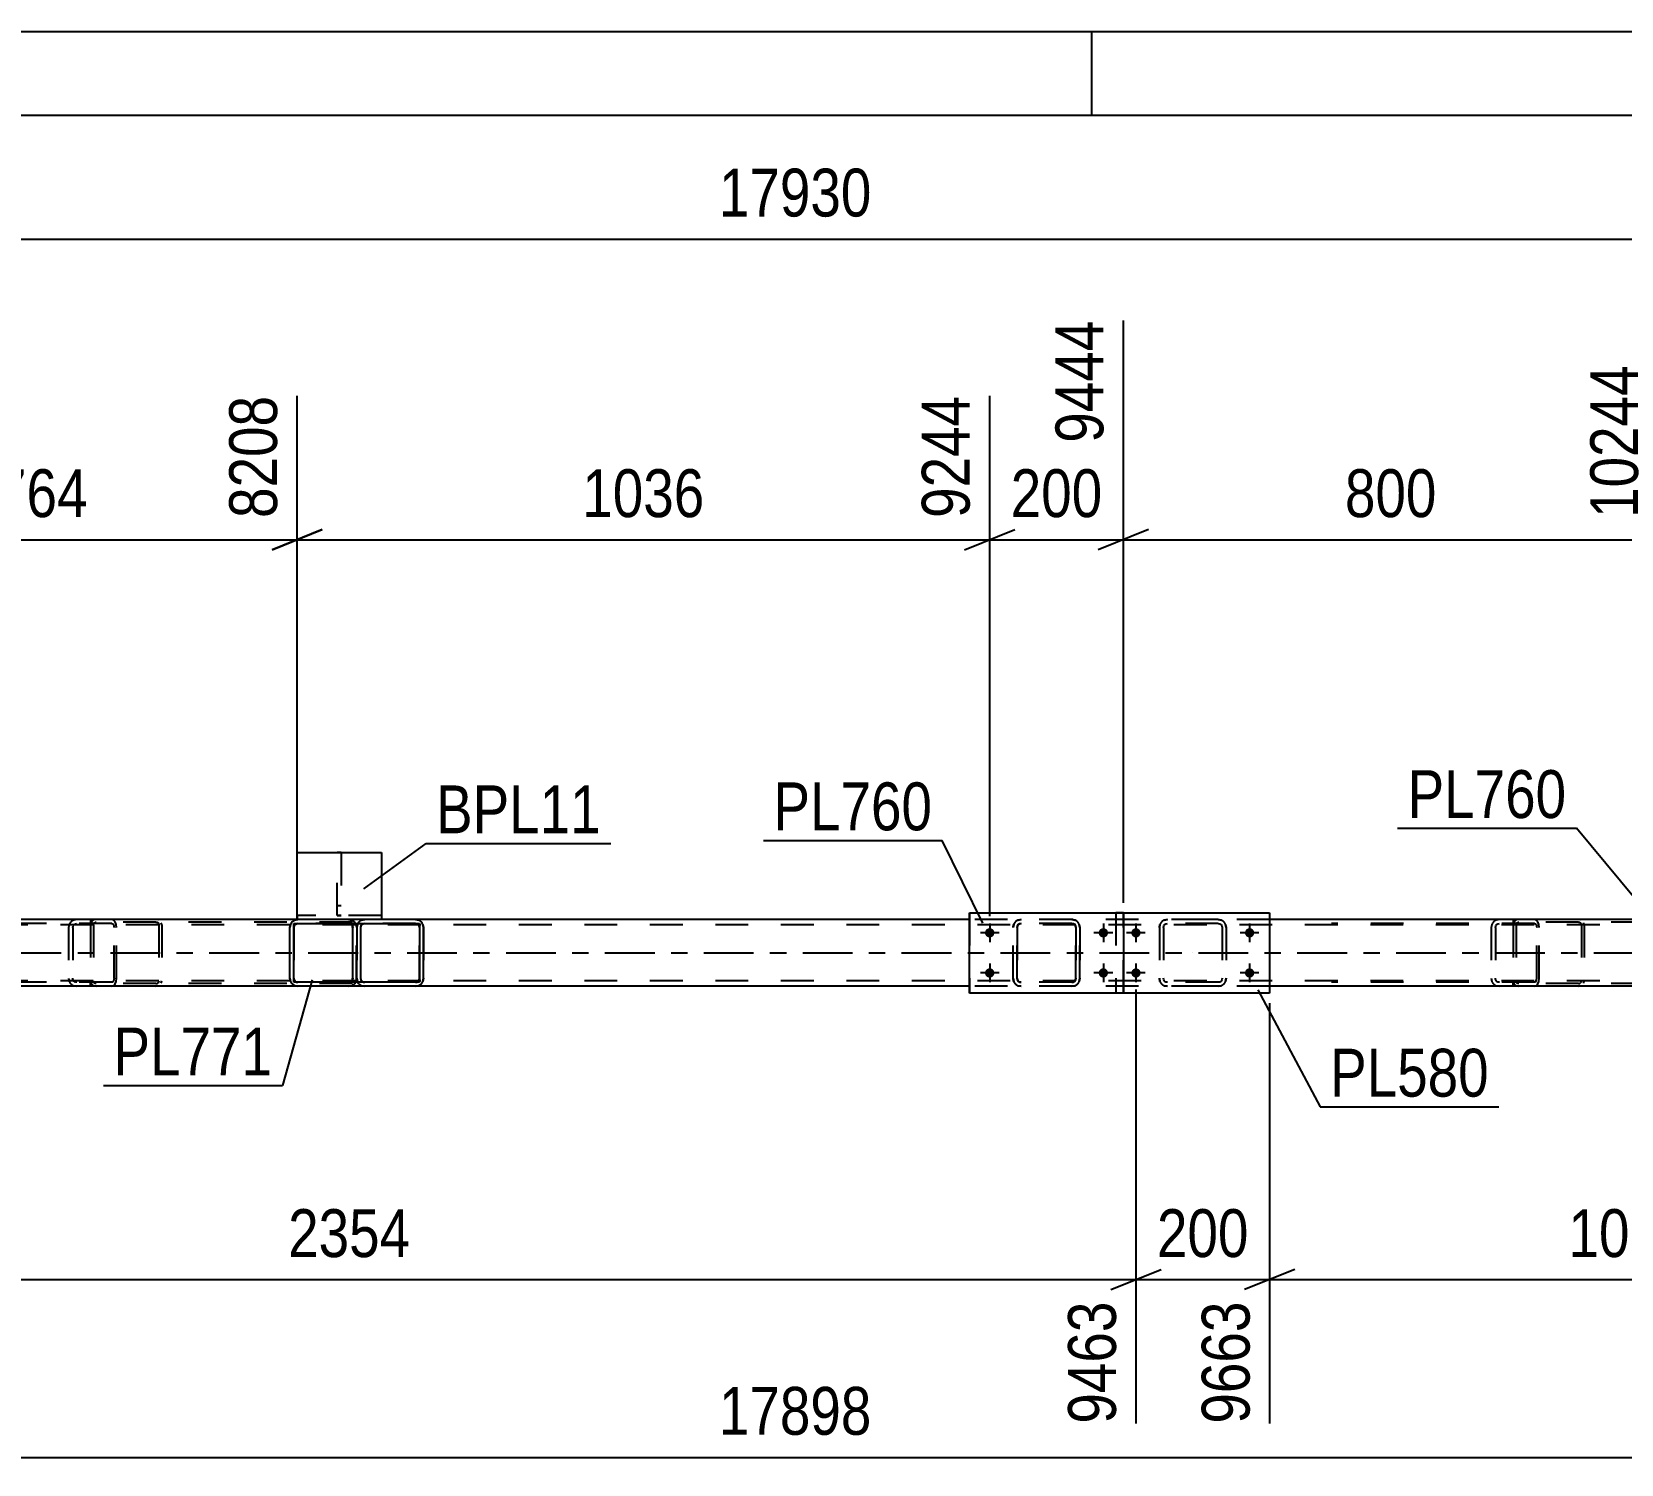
# Model space of a CAD drawing. Header units: millimetres. Extents: x -45 to 796, y -433 to 161.
# Drawn here: x 312.4 to 407.5, y 75.8 to 161.4 of the extents above; entities that cross this region are included whole.
import ezdxf

# ---------------------------------------------------------------- set-up
doc = ezdxf.new("R2010")
doc.units = ezdxf.units.MM
doc.linetypes.add('DXK_LINE_DOT2', pattern=[3.9198, 1.9599, -1.9599])
doc.linetypes.add('DXK_LINE_DOT3', pattern=[5.9187, 2.979, -0.9799, 0.9799, -0.9799])
doc.styles.add('Arial Narrow', font='ARIALN.TTF', dxfattribs={"height": 0.2})

# ---------------------------------------------------------------- blocks, each defined once
blk = doc.blocks.new('Unknown-814760973-1133')
at = {"color": 5, "linetype": 'Continuous'}
for p, q in [((795.855, 161.433), (-45.145, 161.433)), ((375.855, 156.433), (375.855, 161.433)), ((790.855, 156.433), (-40.145, 156.433))]:
    blk.add_line(p, q, dxfattribs=at)
blk = doc.blocks.new('Part-814760973-2654 - 2588')
at = {"color": 7, "linetype": 'DXK_LINE_DOT2'}
for p, q in [((371.146, 107.857), (371.183, 108.04)), ((371.146, 107.857), (371.151, 107.857)), ((371.146, 104.817), (371.146, 107.857)), ((371.187, 108.04), (371.151, 107.857)), ((371.151, 104.817), (371.151, 107.857)), ((371.405, 107.949), (371.386, 107.857)), ((371.391, 107.857), (371.386, 107.857)), ((371.386, 107.857), (371.386, 104.817)), ((371.391, 107.857), (371.409, 107.949)), ((371.391, 104.817), (371.391, 107.857)), ((371.457, 108.027), (371.405, 107.949)), ((371.409, 107.949), (371.461, 108.027)), ((371.443, 108.3), (371.626, 108.337)), ((371.443, 108.3), (371.447, 108.3)), ((371.631, 108.337), (371.447, 108.3)), ((371.534, 108.079), (371.457, 108.027)), ((371.461, 108.027), (371.539, 108.079)), ((371.626, 108.097), (371.534, 108.079)), ((371.539, 108.079), (371.631, 108.097)), ((374.671, 108.337), (371.626, 108.337)), ((374.671, 108.097), (371.626, 108.097)), ((374.666, 108.337), (374.85, 108.3)), ((374.758, 108.079), (374.666, 108.097)), ((374.855, 108.3), (374.671, 108.337)), ((374.671, 108.097), (374.763, 108.079)), ((374.758, 108.079), (374.763, 108.079)), ((374.836, 108.027), (374.758, 108.079)), ((374.763, 108.079), (374.841, 108.027)), ((374.888, 107.949), (374.836, 108.027)), ((374.841, 108.027), (374.893, 107.949)), ((374.906, 107.857), (374.888, 107.949)), ((374.893, 107.949), (374.911, 107.857)), ((374.911, 107.857), (374.906, 107.857)), ((374.906, 107.857), (374.906, 104.817)), ((374.911, 104.817), (374.911, 107.857)), ((375.11, 108.04), (375.146, 107.857)), ((375.151, 107.857), (375.114, 108.04)), ((375.151, 107.857), (375.146, 107.857)), ((375.146, 107.857), (375.146, 104.817)), ((375.151, 104.817), (375.151, 107.857)), ((371.151, 104.817), (371.146, 104.817)), ((371.183, 104.633), (371.146, 104.817)), ((371.151, 104.817), (371.187, 104.633)), ((371.386, 104.817), (371.391, 104.817)), ((371.386, 104.817), (371.405, 104.725)), ((371.409, 104.725), (371.391, 104.817)), ((371.405, 104.725), (371.457, 104.647)), ((371.461, 104.647), (371.409, 104.725)), ((371.457, 104.647), (371.534, 104.595)), ((371.539, 104.595), (371.461, 104.647)), ((374.758, 104.595), (374.836, 104.647)), ((374.841, 104.647), (374.763, 104.595)), ((374.836, 104.647), (374.888, 104.725)), ((374.893, 104.725), (374.841, 104.647)), ((374.888, 104.725), (374.906, 104.817)), ((374.911, 104.817), (374.893, 104.725)), ((374.906, 104.817), (374.911, 104.817)), ((375.146, 104.817), (375.11, 104.633)), ((375.114, 104.633), (375.151, 104.817)), ((375.146, 104.817), (375.151, 104.817)), ((371.443, 104.373), (371.447, 104.373)), ((371.626, 104.337), (371.443, 104.373)), ((371.447, 104.373), (371.631, 104.337)), ((371.534, 104.595), (371.626, 104.577)), ((371.631, 104.577), (371.539, 104.595)), ((374.671, 104.577), (371.626, 104.577)), ((374.671, 104.337), (371.626, 104.337)), ((374.666, 104.577), (374.758, 104.595)), ((374.85, 104.373), (374.666, 104.337)), ((374.763, 104.595), (374.671, 104.577)), ((374.671, 104.337), (374.855, 104.373)), ((374.758, 104.595), (374.763, 104.595))]:
    blk.add_line(p, q, dxfattribs=at)
at = {"color": 7, "linetype": 'DXK_LINE_DOT3'}
blk.add_line((373.154, 106.337), (373.143, 106.337), dxfattribs=at)
at = {"color": 7, "linetype": 'DXK_LINE_DOT2'}
for centre, start, end in [((371.626, 107.857), 112.5, 157.5), ((371.631, 107.857), 112.5, 157.5), ((374.666, 107.857), 22.5, 67.5), ((374.671, 107.857), 22.5, 67.5), ((371.626, 104.817), 202.5, 247.5), ((371.631, 104.817), 202.5, 247.5), ((374.666, 104.817), 292.5, 337.5), ((374.671, 104.817), 292.5, 337.5)]:
    blk.add_arc(centre, 0.48, start, end, dxfattribs=at)
blk = doc.blocks.new('Part-814760973-2660 - 2588')
at = {"color": 7, "linetype": 'DXK_LINE_DOT2'}
for p, q in [((331.867, 107.857), (331.87, 107.874)), ((331.867, 107.857), (331.871, 107.857)), ((331.867, 104.817), (331.867, 107.857)), ((331.87, 107.874), (331.903, 108.04)), ((331.908, 108.04), (331.871, 107.857)), ((331.871, 104.817), (331.871, 107.857)), ((332.125, 107.949), (332.107, 107.857)), ((332.111, 107.857), (332.107, 107.857)), ((332.107, 107.857), (332.107, 104.817)), ((332.111, 107.857), (332.13, 107.949)), ((332.111, 104.817), (332.111, 107.857)), ((332.177, 108.027), (332.125, 107.949)), ((332.13, 107.949), (332.182, 108.027)), ((332.255, 108.079), (332.177, 108.027)), ((332.182, 108.027), (332.26, 108.079)), ((332.347, 108.097), (332.255, 108.079)), ((332.26, 108.079), (332.351, 108.097)), ((332.347, 108.337), (332.349, 108.337)), ((332.349, 108.337), (332.347, 108.337)), ((335.391, 108.097), (332.347, 108.097)), ((335.387, 108.337), (335.57, 108.3)), ((335.478, 108.079), (335.387, 108.097)), ((335.391, 108.097), (335.483, 108.079)), ((335.478, 108.079), (335.483, 108.079)), ((335.556, 108.027), (335.478, 108.079)), ((335.483, 108.079), (335.561, 108.027)), ((335.608, 107.949), (335.556, 108.027)), ((335.561, 108.027), (335.613, 107.949)), ((335.627, 107.857), (335.608, 107.949)), ((335.613, 107.949), (335.631, 107.857)), ((335.631, 107.857), (335.627, 107.857)), ((335.627, 107.857), (335.627, 104.817)), ((335.631, 104.817), (335.631, 107.857)), ((335.83, 108.04), (335.867, 107.857)), ((335.871, 107.857), (335.867, 107.857)), ((335.867, 107.857), (335.867, 104.817)), ((331.871, 104.817), (331.867, 104.817)), ((331.903, 104.633), (331.867, 104.817)), ((331.871, 104.817), (331.908, 104.633)), ((332.107, 104.817), (332.111, 104.817)), ((332.107, 104.817), (332.125, 104.725)), ((332.13, 104.725), (332.111, 104.817)), ((332.125, 104.725), (332.177, 104.647)), ((332.182, 104.647), (332.13, 104.725)), ((332.177, 104.647), (332.255, 104.595)), ((332.26, 104.595), (332.182, 104.647)), ((335.478, 104.595), (335.556, 104.647)), ((335.561, 104.647), (335.483, 104.595)), ((335.556, 104.647), (335.608, 104.725)), ((335.613, 104.725), (335.561, 104.647)), ((335.608, 104.725), (335.627, 104.817)), ((335.631, 104.817), (335.613, 104.725)), ((335.627, 104.817), (335.631, 104.817)), ((335.867, 104.817), (335.83, 104.633)), ((335.867, 104.817), (335.871, 104.817)), ((332.255, 104.595), (332.347, 104.577)), ((332.351, 104.577), (332.26, 104.595)), ((335.391, 104.577), (332.347, 104.577)), ((335.387, 104.577), (335.478, 104.595)), ((335.57, 104.373), (335.387, 104.337)), ((335.483, 104.595), (335.391, 104.577)), ((335.478, 104.595), (335.483, 104.595))]:
    blk.add_line(p, q, dxfattribs=at)
at = {"color": 2, "linetype": 'Continuous'}
for p, q in [((332.163, 108.3), (332.347, 108.337)), ((332.163, 108.3), (332.168, 108.3)), ((332.351, 108.337), (332.168, 108.3)), ((335.391, 108.337), (332.349, 108.337)), ((335.575, 108.3), (335.391, 108.337)), ((335.871, 107.857), (335.835, 108.04)), ((335.871, 104.817), (335.871, 107.857)), ((335.835, 104.633), (335.871, 104.817)), ((332.163, 104.373), (332.168, 104.373)), ((332.347, 104.337), (332.163, 104.373)), ((332.168, 104.373), (332.351, 104.337)), ((335.391, 104.337), (332.347, 104.337)), ((335.391, 104.337), (335.575, 104.373))]:
    blk.add_line(p, q, dxfattribs=at)
at = {"color": 7, "linetype": 'DXK_LINE_DOT3'}
blk.add_line((333.875, 106.337), (333.863, 106.337), dxfattribs=at)
at = {"color": 7, "linetype": 'DXK_LINE_DOT2'}
for centre, start, end in [((332.347, 107.857), 149.40118, 157.50002), ((332.351, 107.857), 149.40116, 157.50002), ((335.387, 107.857), 22.5, 67.5), ((332.347, 104.817), 202.49998, 210.59893), ((332.351, 104.817), 202.49998, 210.59892), ((335.387, 104.817), 292.5, 337.5)]:
    blk.add_arc(centre, 0.48, start, end, dxfattribs=at)
at = {"color": 2, "linetype": 'Continuous'}
for centre, start, end in [((332.347, 107.857), 112.5, 149.40116), ((332.351, 107.857), 112.5, 149.40115), ((335.391, 107.857), 22.5, 67.5), ((335.391, 104.817), 292.5, 337.5), ((332.347, 104.817), 210.59895, 247.5), ((332.351, 104.817), 210.59894, 247.5)]:
    blk.add_arc(centre, 0.48, start, end, dxfattribs=at)
blk = doc.blocks.new('Part-814760973-2603 - 2588')
at = {"color": 7, "linetype": 'DXK_LINE_DOT2'}
for p, q in [((330.702, 108.577), (330.702, 112.337)), ((330.942, 112.337), (330.702, 112.337)), ((330.942, 112.337), (330.942, 108.577)), ((330.702, 109.177), (330.942, 109.177)), ((330.942, 108.577), (330.702, 108.577)), ((330.702, 108.577), (330.942, 108.577))]:
    blk.add_line(p, q, dxfattribs=at)
blk = doc.blocks.new('Part-814760973-2618 - 2588')
at = {"color": 2, "linetype": 'Continuous'}
for p, q in [((328.304, 108.337), (328.304, 112.337)), ((328.304, 112.337), (333.344, 112.337)), ((333.344, 112.337), (333.344, 108.337)), ((328.304, 108.337), (328.304, 108.337)), ((333.344, 108.337), (333.344, 108.337))]:
    blk.add_line(p, q, dxfattribs=at)
at = {"color": 7, "linetype": 'DXK_LINE_DOT2'}
for p, q in [((333.344, 108.577), (328.304, 108.577)), ((333.344, 108.577), (328.304, 108.577)), ((328.304, 108.577), (328.304, 108.577)), ((328.304, 108.577), (328.304, 108.56)), ((328.304, 108.56), (328.304, 108.357)), ((333.344, 108.577), (333.344, 108.577)), ((333.344, 108.577), (333.344, 108.357)), ((328.304, 108.337), (328.304, 108.357)), ((333.344, 108.337), (328.304, 108.337)), ((333.344, 108.337), (328.304, 108.337)), ((333.344, 108.337), (333.344, 108.357))]:
    blk.add_line(p, q, dxfattribs=at)
blk = doc.blocks.new('Part-814760973-2653 - 2588')
at = {"color": 2, "linetype": 'Continuous'}
for p, q in [((368.551, 103.937), (368.551, 108.737)), ((368.551, 108.737), (368.551, 108.737)), ((368.551, 108.737), (377.751, 108.737)), ((377.751, 108.737), (377.751, 103.937)), ((368.551, 103.937), (368.551, 103.937)), ((377.751, 103.937), (368.551, 103.937))]:
    blk.add_line(p, q, dxfattribs=at)
at = {"color": 7, "linetype": 'DXK_LINE_DOT2'}
for p, q in [((368.551, 108.737), (368.551, 103.937)), ((368.551, 108.737), (368.551, 108.737)), ((377.751, 103.937), (377.751, 108.737)), ((368.551, 103.937), (368.551, 103.937))]:
    blk.add_line(p, q, dxfattribs=at)
blk = doc.blocks.new('Part-814760973-2659 - 2588')
at = {"color": 2, "linetype": 'Continuous'}
for p, q in [((328.11, 104.577), (328.11, 108.097)), ((328.11, 108.097), (328.11, 108.097)), ((328.11, 108.097), (335.631, 108.097)), ((335.631, 108.097), (335.631, 104.577)), ((328.11, 104.577), (328.11, 104.577)), ((335.631, 104.577), (328.11, 104.577))]:
    blk.add_line(p, q, dxfattribs=at)
at = {"color": 7, "linetype": 'DXK_LINE_DOT2'}
for p, q in [((328.11, 108.097), (328.11, 104.577)), ((328.11, 108.097), (328.11, 108.097)), ((335.631, 104.577), (335.631, 108.097)), ((328.11, 104.577), (328.11, 104.577))]:
    blk.add_line(p, q, dxfattribs=at)
blk = doc.blocks.new('Part-814760973-2679 - 2588')
at = {"color": 7, "linetype": 'DXK_LINE_DOT2'}
for p, q in [((401.103, 108.139), (401.077, 108.017)), ((401.077, 108.017), (401.077, 104.657)), ((401.247, 108.017), (401.26, 108.078)), ((401.247, 108.017), (401.247, 104.657)), ((401.26, 108.078), (401.297, 108.13)), ((401.418, 108.337), (401.287, 108.312)), ((401.297, 108.13), (401.328, 108.149)), ((401.328, 108.149), (401.352, 108.165)), ((401.352, 108.165), (401.418, 108.177)), ((416.747, 108.337), (401.418, 108.337)), ((416.747, 108.177), (401.418, 108.177)), ((405.124, 108.312), (404.993, 108.337)), ((404.993, 108.177), (405.058, 108.165)), ((405.058, 108.165), (405.114, 108.13)), ((405.114, 108.13), (405.151, 108.078)), ((405.151, 108.078), (405.163, 108.017)), ((405.163, 108.017), (405.163, 104.657)), ((405.334, 108.017), (405.308, 108.139)), ((405.334, 108.017), (405.334, 104.657)), ((401.077, 104.657), (401.103, 104.534)), ((401.26, 104.596), (401.247, 104.657)), ((405.163, 104.657), (405.151, 104.596)), ((405.308, 104.534), (405.334, 104.657)), ((401.297, 104.544), (401.26, 104.596)), ((401.287, 104.361), (401.418, 104.337)), ((401.352, 104.509), (401.297, 104.544)), ((401.418, 104.497), (401.352, 104.509)), ((416.747, 104.497), (401.418, 104.497)), ((416.747, 104.337), (401.418, 104.337)), ((404.993, 104.497), (405.058, 104.509)), ((404.993, 104.337), (405.124, 104.361)), ((405.058, 104.509), (405.083, 104.524)), ((405.083, 104.524), (405.114, 104.544)), ((405.151, 104.596), (405.114, 104.544))]:
    blk.add_line(p, q, dxfattribs=at)
for centre, start, end in [((401.405, 108.003), 110.75831, 155.68004), ((401.405, 104.671), 204.31996, 249.24168)]:
    blk.add_arc(centre, 0.331, start, end, dxfattribs=at)
blk = doc.blocks.new('Part-814760973-2720 - 2588')
at = {"color": 7, "linetype": 'DXK_LINE_DOT2'}
for p, q in [((402.353, 108.337), (390.197, 108.337)), ((402.353, 108.097), (390.197, 108.097)), ((399.792, 108.017), (399.759, 107.857)), ((399.759, 107.857), (399.759, 104.817)), ((399.797, 108.04), (399.792, 108.017)), ((400.011, 107.857), (400.03, 107.949)), ((400.011, 107.857), (400.011, 104.817)), ((400.03, 107.949), (400.084, 108.027)), ((400.262, 108.337), (400.07, 108.3)), ((400.084, 108.027), (400.166, 108.079)), ((400.166, 108.079), (400.262, 108.097)), ((401.077, 108.337), (401.077, 108.097)), ((402.457, 108.3), (402.353, 108.337)), ((402.353, 108.097), (402.405, 108.079)), ((402.405, 108.079), (402.449, 108.027)), ((402.449, 108.027), (402.478, 107.949)), ((402.545, 108.196), (402.457, 108.3)), ((402.478, 107.949), (402.489, 107.857)), ((402.489, 104.817), (402.489, 107.857)), ((402.603, 108.04), (402.545, 108.196)), ((402.624, 107.857), (402.603, 108.04)), ((402.624, 104.817), (402.624, 107.857)), ((399.759, 104.817), (399.777, 104.732)), ((399.777, 104.732), (399.797, 104.633)), ((400.024, 104.751), (400.011, 104.817)), ((400.03, 104.725), (400.024, 104.751)), ((400.084, 104.647), (400.03, 104.725)), ((400.166, 104.595), (400.084, 104.647)), ((402.449, 104.647), (402.405, 104.595)), ((402.449, 104.647), (402.462, 104.681)), ((402.462, 104.681), (402.478, 104.725)), ((402.478, 104.725), (402.489, 104.817)), ((402.545, 104.477), (402.603, 104.633)), ((402.603, 104.633), (402.624, 104.817)), ((402.353, 104.577), (390.197, 104.577)), ((402.353, 104.337), (390.197, 104.337)), ((400.07, 104.373), (400.262, 104.337)), ((400.262, 104.577), (400.166, 104.595)), ((401.077, 104.337), (401.077, 104.577)), ((402.405, 104.595), (402.353, 104.577)), ((402.353, 104.337), (402.457, 104.373)), ((402.457, 104.373), (402.545, 104.477))]:
    blk.add_line(p, q, dxfattribs=at)
for centre, start, end in [((400.247, 107.842), 111.1941, 156.15059), ((400.247, 104.832), 203.84941, 248.8059)]:
    blk.add_arc(centre, 0.492, start, end, dxfattribs=at)
blk = doc.blocks.new('Bolt-814760973-2818 - 2588')
at = {"linetype": 'Continuous'}
for points in [[(369.471, 107.537), (369.477, 107.595), (369.495, 107.651), (369.525, 107.701), (369.564, 107.745), (369.611, 107.779), (369.665, 107.803), (369.722, 107.815), (369.78, 107.815), (369.838, 107.803), (369.891, 107.779), (369.938, 107.745), (369.978, 107.701), (370.007, 107.651), (370.025, 107.595), (370.031, 107.537), (370.025, 107.479), (370.007, 107.423), (369.978, 107.372), (369.938, 107.329), (369.891, 107.294), (369.838, 107.271), (369.78, 107.258), (369.722, 107.258), (369.665, 107.271), (369.611, 107.294), (369.564, 107.329), (369.525, 107.372), (369.495, 107.423), (369.477, 107.479)], [(376.271, 107.537), (376.277, 107.595), (376.295, 107.651), (376.325, 107.701), (376.364, 107.745), (376.411, 107.779), (376.465, 107.803), (376.522, 107.815), (376.58, 107.815), (376.638, 107.803), (376.691, 107.779), (376.738, 107.745), (376.778, 107.701), (376.807, 107.651), (376.825, 107.595), (376.831, 107.537), (376.825, 107.479), (376.807, 107.423), (376.778, 107.372), (376.738, 107.329), (376.691, 107.294), (376.638, 107.271), (376.58, 107.258), (376.522, 107.258), (376.465, 107.271), (376.411, 107.294), (376.364, 107.329), (376.325, 107.372), (376.295, 107.423), (376.277, 107.479)], [(369.471, 105.137), (369.477, 105.195), (369.495, 105.251), (369.525, 105.301), (369.564, 105.345), (369.611, 105.379), (369.665, 105.403), (369.722, 105.415), (369.78, 105.415), (369.838, 105.403), (369.891, 105.379), (369.938, 105.345), (369.978, 105.301), (370.007, 105.251), (370.025, 105.195), (370.031, 105.137), (370.025, 105.079), (370.007, 105.023), (369.978, 104.972), (369.938, 104.929), (369.891, 104.894), (369.838, 104.871), (369.78, 104.858), (369.722, 104.858), (369.665, 104.871), (369.611, 104.894), (369.564, 104.929), (369.525, 104.972), (369.495, 105.023), (369.477, 105.079)], [(376.271, 105.137), (376.277, 105.195), (376.295, 105.251), (376.325, 105.301), (376.364, 105.345), (376.411, 105.379), (376.465, 105.403), (376.522, 105.415), (376.58, 105.415), (376.638, 105.403), (376.691, 105.379), (376.738, 105.345), (376.778, 105.301), (376.807, 105.251), (376.825, 105.195), (376.831, 105.137), (376.825, 105.079), (376.807, 105.023), (376.778, 104.972), (376.738, 104.929), (376.691, 104.894), (376.638, 104.871), (376.58, 104.858), (376.522, 104.858), (376.465, 104.871), (376.411, 104.894), (376.364, 104.929), (376.325, 104.972), (376.295, 105.023), (376.277, 105.079)]]:
    blk.add_hatch(color=1, dxfattribs=at).paths.add_polyline_path(points)
at = {"color": 1, "linetype": 'Continuous'}
for p, q in [((370.311, 107.537), (369.191, 107.537)), ((369.751, 108.097), (369.751, 106.977)), ((377.111, 107.537), (375.991, 107.537)), ((376.551, 108.097), (376.551, 106.977)), ((369.751, 105.697), (369.751, 104.577)), ((376.551, 105.697), (376.551, 104.577)), ((370.311, 105.137), (369.191, 105.137)), ((377.111, 105.137), (375.991, 105.137))]:
    blk.add_line(p, q, dxfattribs=at)
blk = doc.blocks.new('Bolt-814760973-2819 - 2588')
at = {"linetype": 'Continuous'}
for points in [[(378.504, 107.257, -1), (378.504, 107.817, -1)], [(385.304, 107.257, -1), (385.304, 107.817, -1)], [(378.504, 104.857, -1), (378.504, 105.417, -1)], [(385.304, 104.857, -1), (385.304, 105.417, -1)]]:
    blk.add_hatch(color=1, dxfattribs=at).paths.add_polyline_path(points)
at = {"color": 1, "linetype": 'Continuous'}
for p, q in [((379.064, 107.537), (377.944, 107.537)), ((378.504, 108.097), (378.504, 106.977)), ((385.864, 107.537), (384.744, 107.537)), ((385.304, 108.097), (385.304, 106.977)), ((378.504, 105.697), (378.504, 104.577)), ((385.304, 105.697), (385.304, 104.577)), ((379.064, 105.137), (377.944, 105.137)), ((385.864, 105.137), (384.744, 105.137))]:
    blk.add_line(p, q, dxfattribs=at)
blk = doc.blocks.new('Part-814760973-2843 - 2588')
at = {"color": 2, "linetype": 'Continuous'}
for p, q in [((327.868, 107.857), (327.904, 108.04)), ((327.868, 107.857), (327.87, 107.857)), ((327.868, 104.817), (327.868, 107.857)), ((327.906, 108.04), (327.87, 107.857)), ((327.87, 104.817), (327.87, 107.857)), ((328.008, 108.196), (328.01, 108.196)), ((328.164, 108.3), (328.348, 108.337)), ((328.35, 108.337), (328.166, 108.3)), ((331.39, 108.337), (328.35, 108.337)), ((331.574, 108.3), (331.39, 108.337)), ((327.87, 104.817), (327.868, 104.817)), ((327.904, 104.633), (327.868, 104.817)), ((327.87, 104.817), (327.906, 104.633)), ((328.008, 104.477), (328.01, 104.477)), ((328.348, 104.337), (328.164, 104.373)), ((328.166, 104.373), (328.35, 104.337)), ((331.39, 104.337), (328.35, 104.337)), ((331.39, 104.337), (331.574, 104.373))]:
    blk.add_line(p, q, dxfattribs=at)
at = {"color": 7, "linetype": 'DXK_LINE_DOT2'}
for p, q in [((328.126, 107.949), (328.108, 107.857)), ((328.11, 107.857), (328.108, 107.857)), ((328.108, 107.857), (328.108, 104.817)), ((328.11, 107.857), (328.128, 107.949)), ((328.11, 104.817), (328.11, 107.857)), ((328.178, 108.027), (328.126, 107.949)), ((328.128, 107.949), (328.18, 108.027)), ((328.256, 108.079), (328.178, 108.027)), ((328.18, 108.027), (328.258, 108.079)), ((328.348, 108.097), (328.256, 108.079)), ((328.258, 108.079), (328.35, 108.097)), ((328.348, 108.337), (328.35, 108.337)), ((328.35, 108.337), (328.348, 108.337)), ((331.39, 108.097), (328.348, 108.097)), ((331.388, 108.337), (331.571, 108.3)), ((331.479, 108.079), (331.388, 108.097)), ((331.39, 108.097), (331.482, 108.079)), ((331.557, 108.027), (331.479, 108.079)), ((331.482, 108.079), (331.56, 108.027)), ((331.557, 108.027), (331.56, 108.027)), ((331.609, 107.949), (331.557, 108.027)), ((331.56, 108.027), (331.612, 107.949)), ((331.628, 107.857), (331.609, 107.949)), ((331.612, 107.949), (331.63, 107.857)), ((331.63, 107.857), (331.628, 107.857)), ((331.628, 107.857), (331.628, 104.817)), ((331.63, 104.817), (331.63, 107.857)), ((331.831, 108.04), (331.868, 107.857)), ((331.87, 107.857), (331.833, 108.04)), ((331.87, 107.857), (331.868, 107.857)), ((331.868, 107.857), (331.868, 104.817)), ((331.87, 104.817), (331.87, 107.857)), ((328.108, 104.817), (328.11, 104.817)), ((328.108, 104.817), (328.126, 104.725)), ((328.128, 104.725), (328.11, 104.817)), ((328.126, 104.725), (328.178, 104.647)), ((328.18, 104.647), (328.128, 104.725)), ((328.178, 104.647), (328.256, 104.595)), ((328.258, 104.595), (328.18, 104.647)), ((331.479, 104.595), (331.557, 104.647)), ((331.56, 104.647), (331.482, 104.595)), ((331.557, 104.647), (331.609, 104.725)), ((331.557, 104.647), (331.56, 104.647)), ((331.612, 104.725), (331.56, 104.647)), ((331.609, 104.725), (331.628, 104.817)), ((331.63, 104.817), (331.612, 104.725)), ((331.628, 104.817), (331.63, 104.817)), ((331.868, 104.817), (331.831, 104.633)), ((331.833, 104.633), (331.87, 104.817)), ((331.868, 104.817), (331.87, 104.817)), ((328.256, 104.595), (328.348, 104.577)), ((328.35, 104.577), (328.258, 104.595)), ((331.39, 104.577), (328.348, 104.577)), ((328.348, 104.337), (328.35, 104.337)), ((328.35, 104.337), (328.348, 104.337)), ((331.388, 104.577), (331.479, 104.595)), ((331.571, 104.373), (331.388, 104.337)), ((331.482, 104.595), (331.39, 104.577))]:
    blk.add_line(p, q, dxfattribs=at)
at = {"color": 7, "linetype": 'DXK_LINE_DOT3'}
blk.add_line((329.871, 106.337), (329.866, 106.337), dxfattribs=at)
at = {"color": 2, "linetype": 'Continuous'}
for centre, start, end in [((328.348, 107.857), 112.5, 157.5), ((328.35, 107.857), 112.5, 157.5), ((331.39, 107.857), 30.59876, 67.5), ((328.348, 104.817), 202.5, 247.5), ((328.35, 104.817), 202.5, 247.5), ((331.39, 104.817), 292.5, 329.40097)]:
    blk.add_arc(centre, 0.48, start, end, dxfattribs=at)
at = {"color": 7, "linetype": 'DXK_LINE_DOT2'}
for centre, start, end in [((331.388, 107.857), 22.5, 67.5), ((331.39, 107.857), 22.5, 30.59876), ((331.388, 104.817), 292.5, 337.5), ((331.39, 104.817), 329.40098, 337.5)]:
    blk.add_arc(centre, 0.48, start, end, dxfattribs=at)
blk = doc.blocks.new('Part-814760973-2895 - 2588')
at = {"color": 7, "linetype": 'DXK_LINE_DOT2'}
for p, q in [((715.922, 108.017), (38.953, 108.017)), ((335.391, 108.337), (328.304, 108.337)), ((386.504, 108.337), (368.551, 108.337)), ((715.922, 104.657), (38.953, 104.657)), ((331.39, 104.337), (328.35, 104.337)), ((335.391, 104.337), (332.351, 104.337)), ((386.504, 104.337), (368.551, 104.337))]:
    blk.add_line(p, q, dxfattribs=at)
at = {"color": 2, "linetype": 'Continuous'}
for p, q in [((328.304, 108.337), (297.752, 108.337)), ((368.551, 108.337), (335.391, 108.337)), ((408.551, 108.337), (386.504, 108.337)), ((328.35, 104.337), (297.752, 104.337)), ((332.351, 104.337), (331.39, 104.337)), ((368.551, 104.337), (335.391, 104.337)), ((408.551, 104.337), (386.504, 104.337))]:
    blk.add_line(p, q, dxfattribs=at)
at = {"color": 7, "linetype": 'DXK_LINE_DOT3'}
blk.add_line((38.953, 106.337), (715.922, 106.337), dxfattribs=at)
blk = doc.blocks.new('Part-814760973-2916 - 2588')
at = {"color": 7, "linetype": 'DXK_LINE_DOT2'}
for p, q in [((377.304, 108.737), (377.304, 103.937)), ((377.751, 108.737), (377.304, 108.737)), ((377.751, 103.937), (377.304, 103.937))]:
    blk.add_line(p, q, dxfattribs=at)
at = {"color": 2, "linetype": 'Continuous'}
for p, q in [((377.751, 108.737), (386.504, 108.737)), ((386.504, 108.737), (386.504, 103.937)), ((386.504, 103.937), (377.751, 103.937))]:
    blk.add_line(p, q, dxfattribs=at)
blk = doc.blocks.new('Part-814760973-2917 - 2588')
at = {"color": 7, "linetype": 'DXK_LINE_DOT2'}
for p, q in [((379.904, 107.857), (379.941, 108.04)), ((379.941, 108.04), (379.904, 107.857)), ((379.904, 107.857), (379.904, 104.817)), ((380.144, 107.857), (380.163, 107.949)), ((380.144, 107.857), (380.144, 104.817)), ((380.163, 107.949), (380.215, 108.027)), ((380.201, 108.3), (380.384, 108.337)), ((380.384, 108.337), (380.201, 108.3)), ((380.215, 108.027), (380.292, 108.079)), ((380.292, 108.079), (380.384, 108.097)), ((383.424, 108.337), (380.384, 108.337)), ((383.424, 108.097), (380.384, 108.097)), ((383.424, 108.337), (383.608, 108.3)), ((383.608, 108.3), (383.424, 108.337)), ((383.424, 108.097), (383.516, 108.079)), ((383.516, 108.079), (383.594, 108.027)), ((383.594, 108.027), (383.646, 107.949)), ((383.646, 107.949), (383.664, 107.857)), ((383.664, 107.857), (383.664, 104.817)), ((383.868, 108.04), (383.904, 107.857)), ((383.904, 107.857), (383.868, 108.04)), ((383.904, 107.857), (383.904, 104.817)), ((379.941, 104.633), (379.904, 104.817)), ((379.904, 104.817), (379.941, 104.633)), ((380.163, 104.725), (380.144, 104.817)), ((380.215, 104.647), (380.163, 104.725)), ((380.292, 104.595), (380.215, 104.647)), ((383.594, 104.647), (383.516, 104.595)), ((383.646, 104.725), (383.594, 104.647)), ((383.664, 104.817), (383.646, 104.725)), ((383.904, 104.817), (383.868, 104.633)), ((383.868, 104.633), (383.904, 104.817)), ((380.384, 104.337), (380.201, 104.373)), ((380.201, 104.373), (380.384, 104.337)), ((380.384, 104.577), (380.292, 104.595)), ((383.424, 104.577), (380.384, 104.577)), ((383.424, 104.337), (380.384, 104.337)), ((383.516, 104.595), (383.424, 104.577)), ((383.608, 104.373), (383.424, 104.337)), ((383.424, 104.337), (383.608, 104.373))]:
    blk.add_line(p, q, dxfattribs=at)
at = {"color": 7, "linetype": 'DXK_LINE_DOT3'}
blk.add_line((381.904, 106.337), (381.904, 106.337), dxfattribs=at)
at = {"color": 7, "linetype": 'DXK_LINE_DOT2'}
for centre, start, end in [((380.384, 107.857), 112.5, 157.5), ((380.384, 107.857), 112.5, 157.5), ((383.424, 107.857), 22.5, 67.5), ((383.424, 107.857), 22.5, 67.5), ((380.384, 104.817), 202.5, 247.5), ((380.384, 104.817), 202.5, 247.5), ((383.424, 104.817), 292.5, 337.5), ((383.424, 104.817), 292.5, 337.5)]:
    blk.add_arc(centre, 0.48, start, end, dxfattribs=at)
blk = doc.blocks.new('Part-814760973-2982 - 2588')
at = {"color": 7, "linetype": 'DXK_LINE_DOT2'}
for p, q in [((315.969, 108.139), (315.943, 108.017)), ((315.943, 108.017), (315.943, 104.657)), ((316.113, 108.017), (316.126, 108.078)), ((316.113, 108.017), (316.113, 104.657)), ((316.126, 108.078), (316.163, 108.13)), ((316.283, 108.337), (316.153, 108.312)), ((316.163, 108.13), (316.194, 108.149)), ((316.194, 108.149), (316.218, 108.165)), ((316.218, 108.165), (316.283, 108.177)), ((331.612, 108.337), (316.283, 108.337)), ((331.612, 108.177), (316.283, 108.177)), ((319.989, 108.312), (319.859, 108.337)), ((319.859, 108.177), (319.924, 108.165)), ((319.924, 108.165), (319.979, 108.13)), ((319.979, 108.13), (320.016, 108.078)), ((320.016, 108.078), (320.029, 108.017)), ((320.029, 108.017), (320.029, 104.657)), ((320.2, 108.017), (320.174, 108.139)), ((320.2, 108.017), (320.2, 104.657)), ((315.943, 104.657), (315.969, 104.534)), ((316.126, 104.596), (316.113, 104.657)), ((320.029, 104.657), (320.016, 104.596)), ((320.174, 104.534), (320.2, 104.657)), ((316.163, 104.544), (316.126, 104.596)), ((316.153, 104.361), (316.283, 104.337)), ((316.218, 104.509), (316.163, 104.544)), ((316.283, 104.497), (316.218, 104.509)), ((331.612, 104.497), (316.283, 104.497)), ((331.612, 104.337), (316.283, 104.337)), ((319.859, 104.497), (319.924, 104.509)), ((319.859, 104.337), (319.989, 104.361)), ((319.924, 104.509), (319.948, 104.524)), ((319.948, 104.524), (319.979, 104.544)), ((320.016, 104.596), (319.979, 104.544))]:
    blk.add_line(p, q, dxfattribs=at)
for centre, start, end in [((316.27, 108.003), 110.75831, 155.68004), ((316.27, 104.671), 204.31996, 249.24168)]:
    blk.add_arc(centre, 0.331, start, end, dxfattribs=at)
blk = doc.blocks.new('Part-814760973-2983 - 2588')
at = {"color": 7, "linetype": 'DXK_LINE_DOT2'}
for p, q in [((317.219, 108.337), (305.062, 108.337)), ((317.219, 108.097), (305.062, 108.097)), ((314.658, 108.017), (314.625, 107.857)), ((314.625, 107.857), (314.625, 104.817)), ((314.663, 108.04), (314.658, 108.017)), ((314.876, 107.857), (314.895, 107.949)), ((314.876, 107.857), (314.876, 104.817)), ((314.895, 107.949), (314.95, 108.027)), ((315.128, 108.337), (314.935, 108.3)), ((314.95, 108.027), (315.032, 108.079)), ((315.032, 108.079), (315.128, 108.097)), ((315.943, 108.337), (315.943, 108.097)), ((317.323, 108.3), (317.219, 108.337)), ((317.219, 108.097), (317.271, 108.079)), ((317.271, 108.079), (317.315, 108.027)), ((317.315, 108.027), (317.344, 107.949)), ((317.411, 108.196), (317.323, 108.3)), ((317.344, 107.949), (317.354, 107.857)), ((317.354, 104.817), (317.354, 107.857)), ((317.469, 108.04), (317.411, 108.196)), ((317.49, 107.857), (317.469, 108.04)), ((317.49, 104.817), (317.49, 107.857)), ((314.625, 104.817), (314.643, 104.732)), ((314.643, 104.732), (314.663, 104.633)), ((314.89, 104.751), (314.876, 104.817)), ((314.895, 104.725), (314.89, 104.751)), ((314.95, 104.647), (314.895, 104.725)), ((315.032, 104.595), (314.95, 104.647)), ((317.315, 104.647), (317.271, 104.595)), ((317.344, 104.725), (317.315, 104.647)), ((317.354, 104.817), (317.344, 104.725)), ((317.411, 104.477), (317.469, 104.633)), ((317.469, 104.633), (317.49, 104.817)), ((317.219, 104.577), (305.062, 104.577)), ((317.219, 104.337), (305.062, 104.337)), ((314.935, 104.373), (315.128, 104.337)), ((315.128, 104.577), (315.032, 104.595)), ((315.943, 104.337), (315.943, 104.577)), ((317.271, 104.595), (317.219, 104.577)), ((317.219, 104.337), (317.323, 104.373)), ((317.323, 104.373), (317.411, 104.477))]:
    blk.add_line(p, q, dxfattribs=at)
for centre, start, end in [((315.113, 107.842), 111.1941, 156.15059), ((315.113, 104.832), 203.84941, 248.8059)]:
    blk.add_arc(centre, 0.492, start, end, dxfattribs=at)
blk = doc.blocks.new('StraightDimension-814760973-23368 - 2588')
at = {"color": 7, "linetype": 'Continuous'}
for p, q in [((378.504, 104.137), (378.504, 78.18)), ((284.343, 86.792), (378.504, 86.792)), ((377.004, 86.192), (380.004, 87.392))]:
    blk.add_line(p, q, dxfattribs=at)
at = {"color": 0}
blk.add_wipeout([(335.68, 87.542), (335.68, 91.742), (327.167, 91.742), (327.167, 87.542)], dxfattribs=at)
at = {"color": 3, "style": 'Arial Narrow'}
blk.add_text('2354', height=2.8633, dxfattribs=at).set_placement((327.767, 88.142))
at = {"color": 0, "linetype": 'Continuous'}
blk.add_wipeout([(377.904, 86.092), (373.704, 86.092), (373.704, 77.58), (377.904, 77.58)], dxfattribs=at)
at = {"color": 3, "linetype": 'Continuous', "style": 'Arial Narrow'}
blk.add_text('9463', height=2.8633, rotation=90.00021, dxfattribs=at).set_placement((377.304, 78.18))
blk = doc.blocks.new('StraightDimension-814760973-3057 - 2588')
at = {"color": 7, "linetype": 'Continuous'}
blk.add_line((-0.328, 149.035), (716.562, 149.035), dxfattribs=at)
at = {"color": 0}
blk.add_wipeout([(363.288, 149.785), (363.288, 153.985), (352.947, 153.985), (352.947, 149.785)], dxfattribs=at)
at = {"color": 3, "style": 'Arial Narrow'}
blk.add_text('17930', height=2.8633, dxfattribs=at).set_placement((353.547, 150.385))
blk = doc.blocks.new('StraightDimension-814760973-3015 - 2588')
at = {"color": 7, "linetype": 'Continuous'}
blk.add_line((0.312, 76.162), (715.922, 76.162), dxfattribs=at)
at = {"color": 0}
blk.add_wipeout([(363.288, 76.912), (363.288, 81.112), (352.947, 81.112), (352.947, 76.912)], dxfattribs=at)
at = {"color": 3, "style": 'Arial Narrow'}
blk.add_text('17898', height=2.8633, dxfattribs=at).set_placement((353.547, 77.512))
blk = doc.blocks.new('StraightDimension-814760973-22946 - 2588')
at = {"color": 7, "linetype": 'Continuous'}
for p, q in [((377.751, 109.337), (377.751, 144.167)), ((409.752, 108.537), (409.752, 141.495)), ((379.251, 131.654), (376.251, 130.454)), ((408.252, 130.454), (411.252, 131.654)), ((377.751, 131.054), (409.752, 131.054))]:
    blk.add_line(p, q, dxfattribs=at)
at = {"color": 0}
blk.add_wipeout([(397.093, 131.804), (397.093, 136.004), (390.409, 136.004), (390.409, 131.804)], dxfattribs=at)
at = {"color": 3, "style": 'Arial Narrow'}
blk.add_text('800', height=2.8633, dxfattribs=at).set_placement((391.009, 132.404))
at = {"color": 0, "linetype": 'Continuous'}
blk.add_wipeout([(409.151, 142.095), (404.951, 142.095), (404.952, 131.754), (409.152, 131.754)], dxfattribs=at)
at = {"color": 3, "linetype": 'Continuous', "style": 'Arial Narrow'}
blk.add_text('10244', height=2.8633, rotation=90.00021, dxfattribs=at).set_placement((408.552, 132.354))
blk = doc.blocks.new('StraightDimension-814760973-22947 - 2588')
at = {"color": 7, "linetype": 'Continuous'}
for p, q in [((377.751, 109.337), (377.751, 144.167)), ((369.751, 108.537), (369.751, 139.667)), ((368.251, 130.454), (371.251, 131.654)), ((379.251, 131.654), (376.251, 130.454)), ((369.751, 131.054), (377.751, 131.054))]:
    blk.add_line(p, q, dxfattribs=at)
at = {"color": 0}
blk.add_wipeout([(377.093, 131.804), (377.093, 136.004), (370.409, 136.004), (370.409, 131.804)], dxfattribs=at)
at = {"color": 3, "style": 'Arial Narrow'}
blk.add_text('200', height=2.8633, dxfattribs=at).set_placement((371.009, 132.404))
at = {"color": 0, "linetype": 'Continuous'}
blk.add_wipeout([(377.151, 144.767), (372.951, 144.767), (372.951, 136.254), (377.151, 136.254)], dxfattribs=at)
at = {"color": 3, "linetype": 'Continuous', "style": 'Arial Narrow'}
blk.add_text('9444', height=2.8633, rotation=90.00021, dxfattribs=at).set_placement((376.551, 136.854))
blk = doc.blocks.new('StraightDimension-814760973-22948 - 2588')
at = {"color": 7, "linetype": 'Continuous'}
for p, q in [((328.304, 111.747), (328.304, 139.667)), ((369.751, 108.537), (369.751, 139.667)), ((329.804, 131.654), (326.804, 130.454)), ((368.251, 130.454), (371.251, 131.654)), ((328.304, 131.054), (369.751, 131.054))]:
    blk.add_line(p, q, dxfattribs=at)
at = {"color": 0}
blk.add_wipeout([(353.283, 131.804), (353.283, 136.004), (344.771, 136.004), (344.771, 131.804)], dxfattribs=at)
at = {"color": 3, "style": 'Arial Narrow'}
blk.add_text('1036', height=2.8633, dxfattribs=at).set_placement((345.371, 132.404))
at = {"color": 0, "linetype": 'Continuous'}
blk.add_wipeout([(369.151, 140.267), (364.951, 140.267), (364.951, 131.754), (369.151, 131.754)], dxfattribs=at)
at = {"color": 3, "linetype": 'Continuous', "style": 'Arial Narrow'}
blk.add_text('9244', height=2.8633, rotation=90.00021, dxfattribs=at).set_placement((368.551, 132.354))
blk = doc.blocks.new('StraightDimension-814760973-22949 - 2588')
at = {"color": 7, "linetype": 'Continuous'}
for p, q in [((297.752, 109.337), (297.752, 144.167)), ((328.304, 111.747), (328.304, 139.667)), ((299.252, 131.654), (296.252, 130.454)), ((326.804, 130.454), (329.804, 131.654)), ((297.752, 131.054), (328.304, 131.054))]:
    blk.add_line(p, q, dxfattribs=at)
at = {"color": 0}
blk.add_wipeout([(316.37, 131.804), (316.37, 136.004), (309.685, 136.004), (309.685, 131.804)], dxfattribs=at)
at = {"color": 3, "style": 'Arial Narrow'}
blk.add_text('764', height=2.8633, dxfattribs=at).set_placement((310.285, 132.404))
at = {"color": 0, "linetype": 'Continuous'}
blk.add_wipeout([(327.704, 140.267), (323.504, 140.267), (323.504, 131.754), (327.704, 131.754)], dxfattribs=at)
at = {"color": 3, "linetype": 'Continuous', "style": 'Arial Narrow'}
blk.add_text('8208', height=2.8633, rotation=90.00021, dxfattribs=at).set_placement((327.104, 132.354))
blk = doc.blocks.new('StraightDimension-814760973-23366 - 2588')
at = {"color": 7, "linetype": 'Continuous'}
for p, q in [((429.585, 104.137), (429.585, 76.352)), ((386.504, 103.337), (386.504, 78.18)), ((388.004, 87.392), (385.004, 86.192)), ((386.504, 86.792), (429.585, 86.792)), ((428.085, 86.192), (431.085, 87.392))]:
    blk.add_line(p, q, dxfattribs=at)
at = {"color": 0}
blk.add_wipeout([(412.301, 87.542), (412.301, 91.742), (403.788, 91.742), (403.788, 87.542)], dxfattribs=at)
at = {"color": 3, "style": 'Arial Narrow'}
blk.add_text('1077', height=2.8633, dxfattribs=at).set_placement((404.388, 88.142))
at = {"color": 0, "linetype": 'Continuous'}
blk.add_wipeout([(428.985, 86.092), (424.785, 86.092), (424.785, 75.752), (428.985, 75.752)], dxfattribs=at)
at = {"color": 3, "linetype": 'Continuous', "style": 'Arial Narrow'}
blk.add_text('10740', height=2.8633, rotation=90.00021, dxfattribs=at).set_placement((428.385, 76.352))
blk = doc.blocks.new('StraightDimension-814760973-23367 - 2588')
at = {"color": 7, "linetype": 'Continuous'}
for p, q in [((378.504, 104.137), (378.504, 78.18)), ((386.504, 103.337), (386.504, 78.18)), ((377.004, 86.192), (380.004, 87.392)), ((378.504, 86.792), (386.504, 86.792)), ((388.004, 87.392), (385.004, 86.192))]:
    blk.add_line(p, q, dxfattribs=at)
at = {"color": 0}
blk.add_wipeout([(385.846, 87.542), (385.846, 91.742), (379.162, 91.742), (379.162, 87.542)], dxfattribs=at)
at = {"color": 0, "linetype": 'Continuous'}
blk.add_wipeout([(385.904, 86.092), (381.704, 86.092), (381.704, 77.58), (385.904, 77.58)], dxfattribs=at)
at = {"color": 3, "style": 'Arial Narrow'}
blk.add_text('200', height=2.8633, dxfattribs=at).set_placement((379.762, 88.142))
at = {"color": 3, "linetype": 'Continuous', "style": 'Arial Narrow'}
blk.add_text('9663', height=2.8633, rotation=90.00021, dxfattribs=at).set_placement((385.304, 78.18))
blk = doc.blocks.new('Mark-814760973-2614 - 2588')
at = {"color": 30, "linetype": 'Continuous'}
for p, q in [((332.3, 110.159), (336.02, 112.89)), ((336.02, 112.89), (347.087, 112.89))]:
    blk.add_line(p, q, dxfattribs=at)
at = {"color": 0}
blk.add_wipeout([(346.487, 113.49), (346.487, 116.49), (336.62, 116.49), (336.62, 113.49)], dxfattribs=at)
blk.add_wipeout([(346.487, 113.49), (346.487, 116.49), (336.62, 116.49), (336.62, 113.49)], dxfattribs=at)
at = {"color": 3, "style": 'Arial Narrow'}
blk.add_text('BPL11', height=2.8633, dxfattribs=at).set_placement((336.62, 113.49))
blk = doc.blocks.new('Mark-814760973-2643 - 2588')
at = {"color": 30, "linetype": 'Continuous'}
for p in [(394.16, 113.803), (409.264, 108.513)]:
    blk.add_line(p, (404.864, 113.803), dxfattribs=at)
at = {"color": 0}
blk.add_wipeout([(404.264, 114.403), (404.264, 117.403), (394.76, 117.403), (394.76, 114.403)], dxfattribs=at)
blk.add_wipeout([(404.264, 114.403), (404.264, 117.403), (394.76, 117.403), (394.76, 114.403)], dxfattribs=at)
at = {"color": 3, "style": 'Arial Narrow'}
blk.add_text('PL760', height=2.8633, dxfattribs=at).set_placement((394.76, 114.403))
blk = doc.blocks.new('Mark-814760973-2649 - 2588')
at = {"color": 30, "linetype": 'Continuous'}
for p in [(356.211, 113.069), (369.331, 108.108)]:
    blk.add_line(p, (366.914, 113.069), dxfattribs=at)
at = {"color": 0}
blk.add_wipeout([(366.314, 113.669), (366.314, 116.669), (356.811, 116.669), (356.811, 113.669)], dxfattribs=at)
blk.add_wipeout([(366.314, 113.669), (366.314, 116.669), (356.811, 116.669), (356.811, 113.669)], dxfattribs=at)
at = {"color": 3, "style": 'Arial Narrow'}
blk.add_text('PL760', height=2.8633, dxfattribs=at).set_placement((356.811, 113.669))
blk = doc.blocks.new('Mark-814760973-2655 - 2588')
at = {"color": 30, "linetype": 'Continuous'}
for p in [(329.211, 104.728), (316.716, 98.403)]:
    blk.add_line(p, (327.42, 98.403), dxfattribs=at)
at = {"color": 0}
blk.add_wipeout([(326.82, 99.003), (326.82, 102.003), (317.316, 102.003), (317.316, 99.003)], dxfattribs=at)
blk.add_wipeout([(326.82, 99.003), (326.82, 102.003), (317.316, 102.003), (317.316, 99.003)], dxfattribs=at)
at = {"color": 3, "style": 'Arial Narrow'}
blk.add_text('PL771', height=2.8633, dxfattribs=at).set_placement((317.316, 99.003))
blk = doc.blocks.new('Mark-814760973-2912 - 2588')
at = {"color": 30, "linetype": 'Continuous'}
for p, q in [((385.788, 104.12), (389.525, 97.138)), ((389.525, 97.138), (400.229, 97.138))]:
    blk.add_line(p, q, dxfattribs=at)
at = {"color": 0}
blk.add_wipeout([(399.629, 97.738), (399.629, 100.738), (390.125, 100.738), (390.125, 97.738)], dxfattribs=at)
blk.add_wipeout([(399.629, 97.738), (399.629, 100.738), (390.125, 100.738), (390.125, 97.738)], dxfattribs=at)
at = {"color": 3, "style": 'Arial Narrow'}
blk.add_text('PL580', height=2.8633, dxfattribs=at).set_placement((390.125, 97.738))

msp = doc.modelspace()

# ---------------------------------------------------------------- block references
for name in ['Unknown-814760973-1133', 'Part-814760973-2618 - 2588', 'Part-814760973-2603 - 2588', 'Part-814760973-2895 - 2588', 'Part-814760973-2653 - 2588', 'Part-814760973-2916 - 2588', 'Part-814760973-2983 - 2588', 'Part-814760973-2982 - 2588', 'Part-814760973-2843 - 2588', 'Part-814760973-2659 - 2588', 'Part-814760973-2660 - 2588', 'Bolt-814760973-2818 - 2588', 'Part-814760973-2654 - 2588', 'Bolt-814760973-2819 - 2588', 'Part-814760973-2917 - 2588', 'Part-814760973-2720 - 2588', 'Part-814760973-2679 - 2588']:
    msp.add_blockref(name, (0, 0))

# ---------------------------------------------------------------- next in the draw order: block references
for name in ['StraightDimension-814760973-3057 - 2588', 'StraightDimension-814760973-23368 - 2588']:
    msp.add_blockref(name, (0, 0))

# ---------------------------------------------------------------- next in the draw order: block references
for name in ['StraightDimension-814760973-22946 - 2588', 'StraightDimension-814760973-3015 - 2588']:
    msp.add_blockref(name, (0, 0))

# ---------------------------------------------------------------- next in the draw order: block references
for name in ['StraightDimension-814760973-22947 - 2588', 'Mark-814760973-2643 - 2588', 'Mark-814760973-2655 - 2588', 'StraightDimension-814760973-23366 - 2588']:
    msp.add_blockref(name, (0, 0))

# ---------------------------------------------------------------- next in the draw order: block references
for name in ['StraightDimension-814760973-22948 - 2588', 'StraightDimension-814760973-23367 - 2588']:
    msp.add_blockref(name, (0, 0))

# ---------------------------------------------------------------- next in the draw order: block references
for name in ['StraightDimension-814760973-22949 - 2588', 'Mark-814760973-2614 - 2588', 'Mark-814760973-2649 - 2588', 'Mark-814760973-2912 - 2588']:
    msp.add_blockref(name, (0, 0))

doc.saveas('drawing.dxf')
